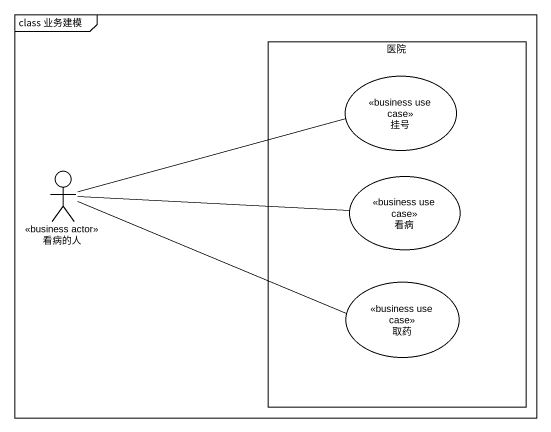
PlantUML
@startuml
mainframe class 业务建模
rectangle 医院 {
  usecase 挂号 <<business use case>>
  usecase 看病 <<business use case>>
  usecase 取药 <<business use case>>
}
actor 看病的人 <<business actor>>
看病的人 -right- 挂号
看病的人 -right- 看病
看病的人 -right- 取药
@enduml
